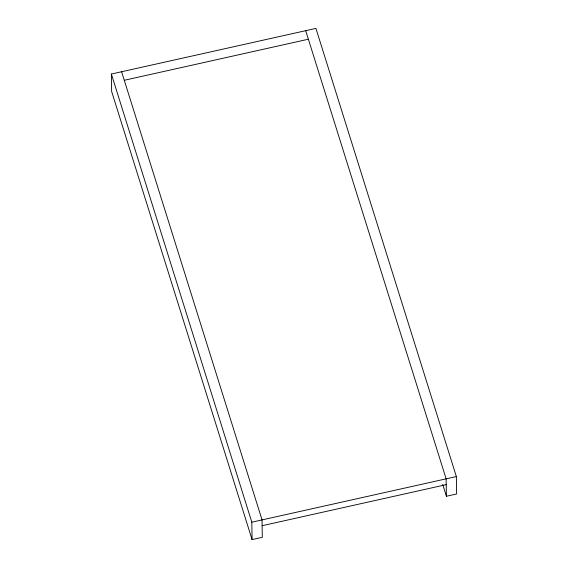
<?xml version="1.0" encoding="UTF-8"?>
<svg xmlns="http://www.w3.org/2000/svg" width="568" height="568" viewBox="0 0 568 568"><rect width="100%" height="100%" fill="white"/><g stroke="black" fill="none" stroke-linecap="round" stroke-linejoin="round"><path stroke-width="0.85" d="M121.602 71.745L262.047 519.905L262.302 537.321L252.078 539.6L111.633 91.441L111.378 74.032L315.922 28.4L456.367 476.559L456.622 493.968L446.398 496.255L442.685 484.412M124.278 80.287L308.367 39.22M252.078 539.6L251.823 522.191L456.367 476.559M262.132 525.712L446.228 484.646M305.698 30.679L446.136 478.838L446.398 496.255M111.378 74.032L251.823 522.191"/></g></svg>
